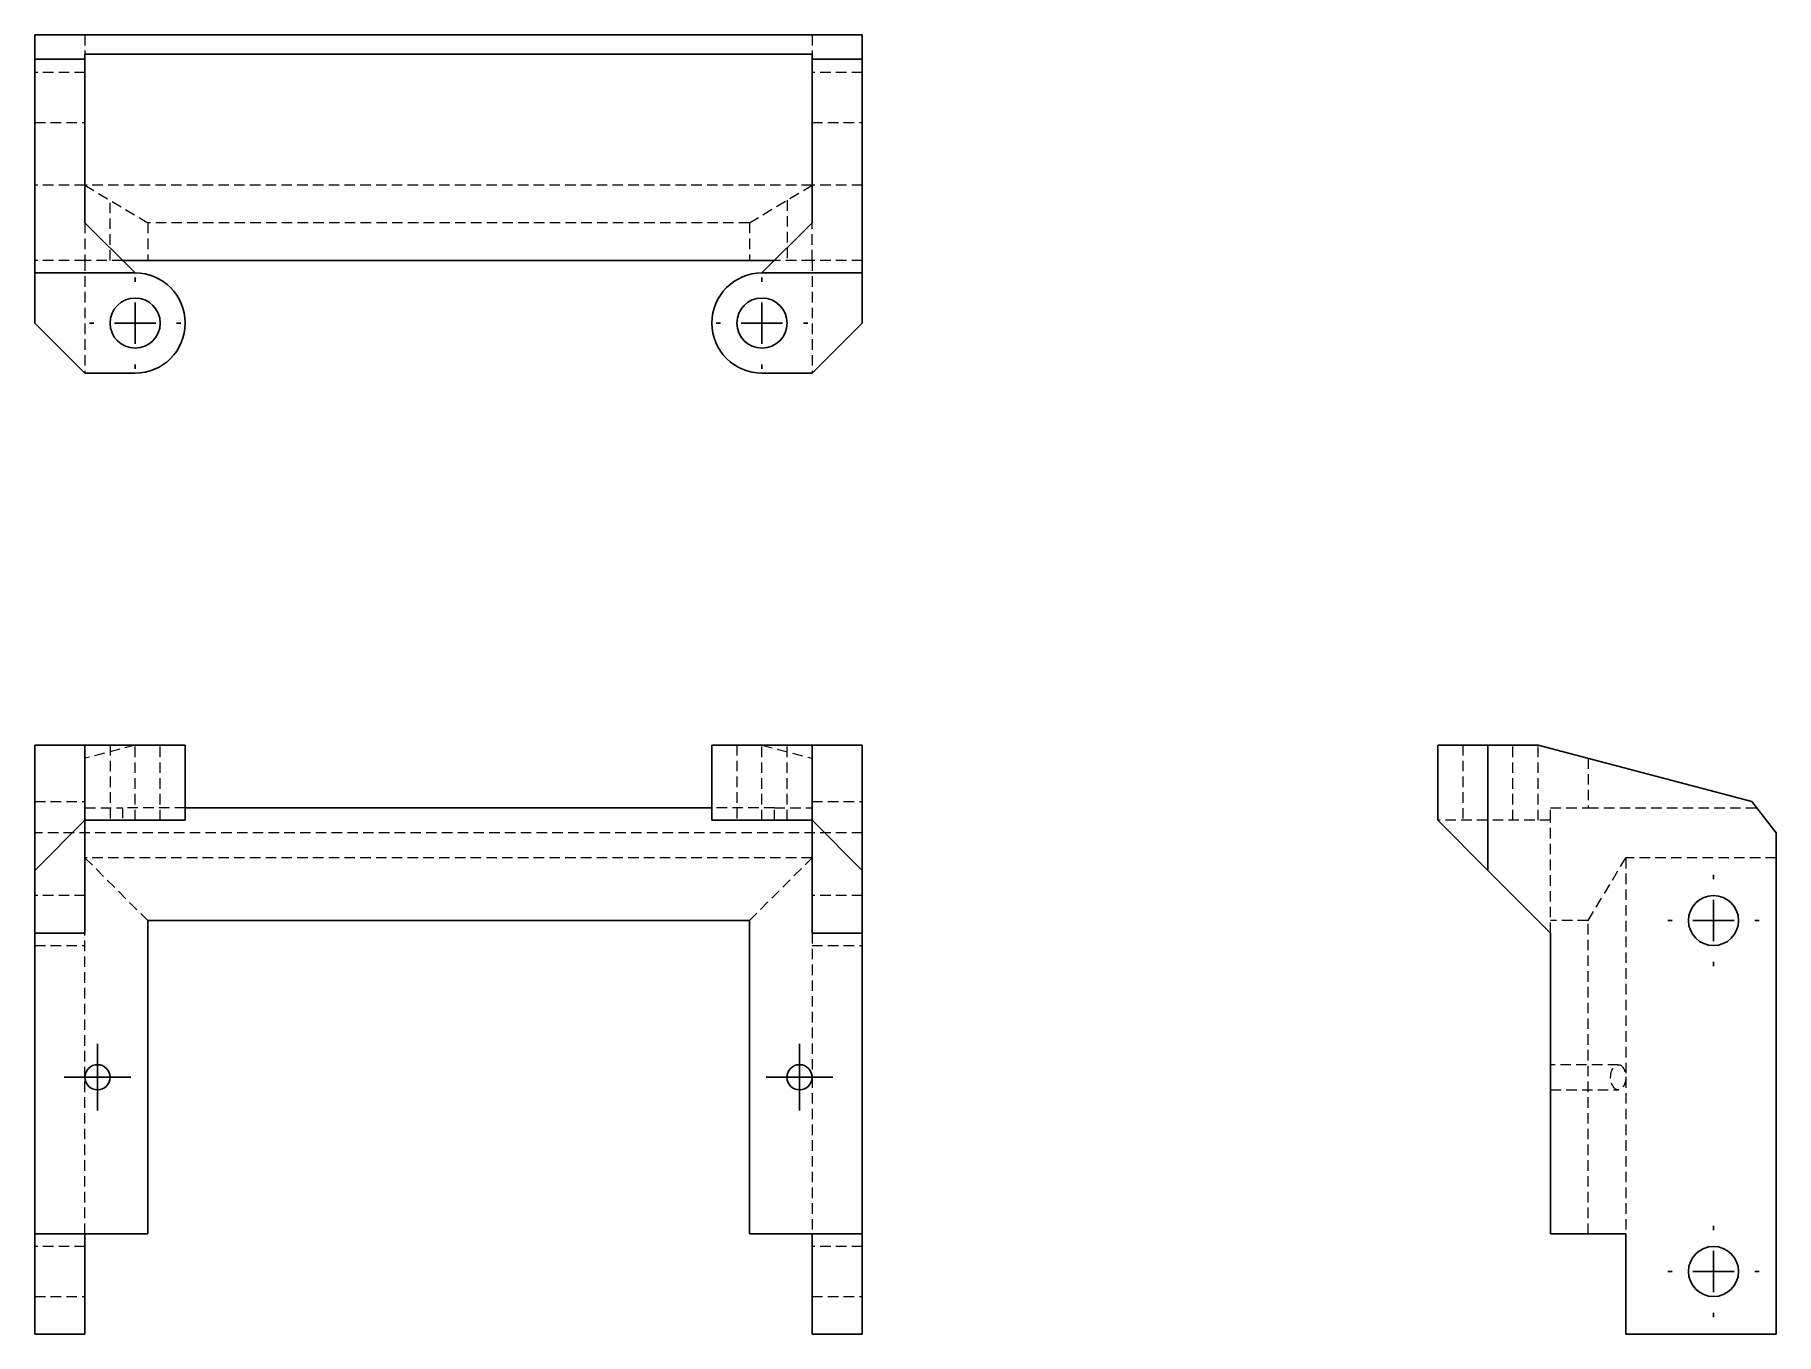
# Model space of a CAD drawing. Header units: millimetres. Extents: x 33 to 243, y 21 to 178.
import ezdxf

# ---------------------------------------------------------------- set-up
doc = ezdxf.new("R2010")
doc.units = ezdxf.units.MM
doc.linetypes.add('HIDDEN', pattern=[1.905, 1.27, -0.635])
doc.layers.add('10', color=7, linetype='Continuous')

# ---------------------------------------------------------------- blocks, each defined once
blk = doc.blocks.new('SW_CENTERMARKSYMBOL_0')
at = {"layer": '10', "color": 0}
for p, q in [((0, 2.5), (0, 4.02)), ((0, 0), (0, 2.5)), ((-2.5, 0), (-4.02, 0)), ((0, 0), (-2.5, 0)), ((0, 0), (0, -2.5)), ((0, 0), (2.5, 0)), ((2.5, 0), (4.02, 0)), ((0, -2.5), (0, -4.02))]:
    blk.add_line(p, q, dxfattribs=at)
blk = doc.blocks.new('SW_CENTERMARKSYMBOL_1')
at = {"layer": '10', "color": 0}
for p, q in [((0, 2.5), (0, 4.02)), ((0, 0), (0, 2.5)), ((-2.5, 0), (-4.02, 0)), ((0, 0), (-2.5, 0)), ((0, 0), (0, -2.5)), ((0, 0), (2.5, 0)), ((2.5, 0), (4.02, 0)), ((0, -2.5), (0, -4.02))]:
    blk.add_line(p, q, dxfattribs=at)
blk = doc.blocks.new('SW_CENTERMARKSYMBOL_2')
at = {"layer": '10', "color": 0}
for p, q in [((0, 5), (0, 5.53)), ((0, 0), (0, 2.5)), ((-5, 0), (-5.53, 0)), ((0, 0), (-2.5, 0)), ((0, 0), (0, -2.5)), ((0, 0), (2.5, 0)), ((5, 0), (5.53, 0)), ((0, -5), (0, -5.53))]:
    blk.add_line(p, q, dxfattribs=at)
blk = doc.blocks.new('SW_CENTERMARKSYMBOL_3')
at = {"layer": '10', "color": 0}
for p, q in [((0, 5), (0, 5.53)), ((0, 0), (0, 2.5)), ((-5, 0), (-5.53, 0)), ((0, 0), (-2.5, 0)), ((0, 0), (0, -2.5)), ((0, 0), (2.5, 0)), ((5, 0), (5.53, 0)), ((0, -5), (0, -5.53))]:
    blk.add_line(p, q, dxfattribs=at)
blk = doc.blocks.new('SW_CENTERMARKSYMBOL_4')
at = {"layer": '10', "color": 0}
for p, q in [((0, 5), (0, 5.53)), ((0, 0), (0, 2.5)), ((-5, 0), (-5.53, 0)), ((0, 0), (-2.5, 0)), ((0, 0), (0, -2.5)), ((0, 0), (2.5, 0)), ((5, 0), (5.53, 0)), ((0, -5), (0, -5.53))]:
    blk.add_line(p, q, dxfattribs=at)
blk = doc.blocks.new('SW_CENTERMARKSYMBOL_5')
at = {"layer": '10', "color": 0}
for p, q in [((0, 5), (0, 5.53)), ((0, 0), (0, 2.5)), ((-5, 0), (-5.53, 0)), ((0, 0), (-2.5, 0)), ((0, 0), (0, -2.5)), ((0, 0), (2.5, 0)), ((5, 0), (5.53, 0)), ((0, -5), (0, -5.53))]:
    blk.add_line(p, q, dxfattribs=at)

msp = doc.modelspace()

# ---------------------------------------------------------------- linework, layer by layer
at = {"color": 7, "linetype": 'Continuous', "lineweight": 25}
for p, q in [((133, 178.45), (33, 178.45)), ((33, 178.45), (33, 175.52)), ((133, 175.52), (133, 178.45)), ((33, 175.52), (39.06, 175.52)), ((33, 175.52), (33, 149.67)), ((39.06, 176.12), (126.94, 176.12)), ((39.06, 176.12), (39.06, 175.52)), ((39.06, 155.73), (39.06, 175.52)), ((126.94, 175.52), (126.94, 176.12)), ((126.94, 155.73), (126.94, 175.52)), ((126.94, 175.52), (133, 175.52)), ((133, 149.67), (133, 175.52)), ((45.12, 149.67), (39.06, 155.73)), ((120.88, 149.67), (126.94, 155.73)), ((33, 143.61), (33, 149.67)), ((45.12, 149.67), (33, 149.67)), ((122.39, 151.18), (43.61, 151.18)), ((120.88, 149.67), (133, 149.67)), ((133, 143.61), (133, 149.67)), ((39.06, 137.55), (33, 143.61)), ((133, 143.61), (126.94, 137.55)), ((45.12, 137.55), (39.06, 137.55)), ((120.88, 137.55), (126.94, 137.55)), ((33, 92.61), (33, 77.45)), ((39.06, 92.61), (33, 92.61)), ((45.12, 92.61), (39.06, 92.61)), ((39.06, 83.52), (39.06, 92.61)), ((51.18, 92.61), (45.12, 92.61)), ((51.18, 83.52), (51.18, 92.61)), ((114.82, 92.61), (114.82, 83.52)), ((114.82, 92.61), (120.88, 92.61)), ((120.88, 92.61), (126.94, 92.61)), ((126.94, 92.61), (126.94, 83.52)), ((133, 92.61), (126.94, 92.61)), ((133, 77.45), (133, 92.61)), ((202.55, 92.61), (202.55, 83.52)), ((208.61, 92.61), (202.55, 92.61)), ((208.61, 77.45), (208.61, 92.61)), ((208.61, 92.61), (214.67, 92.61)), ((214.67, 92.61), (240.52, 85.8)), ((114.82, 85.03), (51.18, 85.03)), ((240.52, 85.8), (243.45, 82)), ((33, 77.45), (39.06, 83.52)), ((45.12, 83.52), (39.06, 83.52)), ((39.06, 83.52), (39.06, 69.88)), ((45.12, 83.52), (51.18, 83.52)), ((120.88, 83.52), (114.82, 83.52)), ((120.88, 83.52), (126.94, 83.52)), ((126.94, 83.52), (133, 77.45)), ((126.94, 83.52), (126.94, 69.88)), ((202.55, 83.52), (208.61, 77.45)), ((243.45, 82), (243.45, 21.39)), ((33, 69.88), (33, 77.45)), ((133, 69.88), (133, 77.45)), ((216.18, 69.88), (208.61, 77.45)), ((39.06, 69.88), (33, 69.88)), ((33, 33.52), (33, 69.88)), ((46.64, 71.39), (119.36, 71.39)), ((46.64, 33.52), (46.64, 71.39)), ((119.36, 71.39), (119.36, 33.52)), ((133, 69.88), (126.94, 69.88)), ((133, 69.88), (133, 33.52)), ((216.18, 69.88), (216.18, 33.52)), ((33, 33.52), (46.64, 33.52)), ((33, 21.39), (33, 33.52)), ((39.06, 21.39), (39.06, 33.52)), ((119.36, 33.52), (133, 33.52)), ((126.94, 33.52), (126.94, 21.39)), ((133, 21.39), (133, 33.52)), ((225.27, 33.52), (216.18, 33.52)), ((225.27, 21.39), (225.27, 33.52)), ((33, 21.39), (39.06, 21.39)), ((126.94, 21.39), (133, 21.39)), ((243.45, 21.39), (225.27, 21.39))]:
    msp.add_line(p, q, dxfattribs=at)
at = {"color": 7, "linetype": 'HIDDEN', "lineweight": 18}
for p, q in [((39.06, 178.45), (39.06, 176.12)), ((126.94, 178.45), (126.94, 176.12)), ((39.06, 173.91), (33, 173.91)), ((133, 173.91), (126.94, 173.91)), ((33, 167.85), (39.06, 167.85)), ((126.94, 167.85), (133, 167.85)), ((39.06, 160.27), (33, 160.27)), ((39.06, 160.27), (46.64, 155.73)), ((126.94, 160.27), (39.06, 160.27)), ((119.36, 155.73), (126.94, 160.27)), ((133, 160.27), (126.94, 160.27)), ((42.09, 151.18), (42.09, 158.45)), ((123.91, 158.45), (123.91, 151.18)), ((39.06, 155.73), (39.06, 151.18)), ((46.64, 155.73), (46.64, 151.18)), ((119.36, 155.73), (46.64, 155.73)), ((119.36, 155.73), (119.36, 151.18)), ((126.94, 151.18), (126.94, 155.73)), ((39.06, 151.18), (33, 151.18)), ((43.61, 151.18), (39.06, 151.18)), ((39.06, 151.18), (39.06, 137.55)), ((126.94, 151.18), (122.39, 151.18)), ((126.94, 151.18), (126.94, 137.55)), ((133, 151.18), (126.94, 151.18)), ((45.12, 92.61), (39.06, 91.01)), ((42.09, 92.61), (42.09, 83.52)), ((45.12, 83.52), (45.12, 92.61)), ((48.15, 83.52), (48.15, 92.61)), ((117.85, 92.61), (117.85, 83.52)), ((120.88, 83.52), (120.88, 92.61)), ((120.88, 92.61), (126.94, 91.01)), ((123.91, 83.52), (123.91, 92.61)), ((205.58, 92.61), (205.58, 83.52)), ((211.64, 83.52), (211.64, 92.61)), ((214.67, 83.52), (214.67, 92.61)), ((220.73, 91.01), (220.73, 85.03)), ((33, 85.8), (39.06, 85.8)), ((39.06, 85.03), (43.61, 85.03)), ((51.18, 85.03), (43.61, 85.03)), ((43.61, 85.03), (43.61, 83.52)), ((122.39, 85.03), (114.82, 85.03)), ((122.39, 83.52), (122.39, 85.03)), ((122.39, 85.03), (126.94, 85.03)), ((126.94, 85.8), (133, 85.8)), ((216.18, 85.03), (220.73, 85.03)), ((216.18, 83.52), (216.18, 85.03)), ((220.73, 85.03), (241.12, 85.03)), ((216.18, 83.52), (202.55, 83.52)), ((216.18, 69.88), (216.18, 83.52)), ((133, 82), (33, 82)), ((39.06, 78.97), (46.64, 71.39)), ((126.94, 78.97), (39.06, 78.97)), ((119.36, 71.39), (126.94, 78.97)), ((220.73, 71.39), (225.27, 78.97)), ((243.45, 78.97), (225.27, 78.97)), ((225.27, 78.97), (225.27, 52.45)), ((39.06, 74.42), (33, 74.42)), ((133, 74.42), (126.94, 74.42)), ((39.06, 52.45), (39.06, 69.88)), ((126.94, 69.88), (126.94, 52.45)), ((220.73, 71.39), (216.18, 71.39)), ((220.73, 33.52), (220.73, 71.39)), ((33, 68.36), (39.06, 68.36)), ((126.94, 68.36), (133, 68.36)), ((224.36, 53.97), (216.18, 53.97)), ((39.06, 33.52), (39.06, 52.45)), ((126.94, 52.45), (126.94, 33.52)), ((216.18, 50.94), (224.36, 50.94)), ((225.27, 52.45), (225.27, 33.52)), ((39.06, 32), (33, 32)), ((133, 32), (126.94, 32)), ((33, 25.94), (39.06, 25.94)), ((126.94, 25.94), (133, 25.94))]:
    msp.add_line(p, q, dxfattribs=at)
at = {"color": 7, "linetype": 'Continuous', "lineweight": 25}
for centre, radius in [((45.12, 143.61), 3.03), ((120.88, 143.61), 3.03), ((235.88, 71.39), 3.03), ((40.58, 52.45), 1.52), ((125.42, 52.45), 1.52), ((235.88, 28.97), 3.03)]:
    msp.add_circle(centre, radius, dxfattribs=at)
for centre, start, end in [((45.12, 143.61), 270, 90), ((120.88, 143.61), 90, 270)]:
    msp.add_arc(centre, 6.06, start, end, dxfattribs=at)
at = {"color": 7, "linetype": 'HIDDEN', "lineweight": 18}
msp.add_ellipse((224.36, 52.45), major_axis=(0, 1.52), ratio=0.6, dxfattribs=at)

# ---------------------------------------------------------------- block references
at = {"layer": '10'}
for name, p in [('SW_CENTERMARKSYMBOL_2', (45.12, 143.61)), ('SW_CENTERMARKSYMBOL_3', (120.88, 143.61)), ('SW_CENTERMARKSYMBOL_4', (235.88, 71.39)), ('SW_CENTERMARKSYMBOL_1', (40.58, 52.45)), ('SW_CENTERMARKSYMBOL_0', (125.42, 52.45)), ('SW_CENTERMARKSYMBOL_5', (235.88, 28.97))]:
    msp.add_blockref(name, p, dxfattribs=at)

doc.saveas('drawing.dxf')
